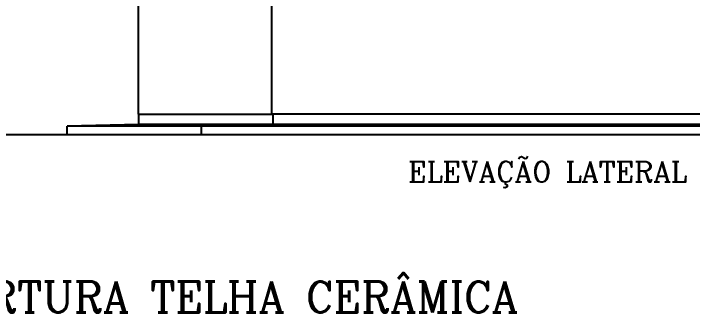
# Model space of a CAD drawing. Extents: x -29 to 75, y 16 to 65.
# Drawn here: x -18.31 to -11.68, y 50.95 to 53.87 of the extents above; entities that cross this region are included whole.
import ezdxf

# ---------------------------------------------------------------- set-up
doc = ezdxf.new("R2010")
doc.units = 0
doc.header["$MEASUREMENT"] = 0
for name, color, linetype in [('CONCRETO', 5, 'CONTINUOUS'), ('CORTETERRA', 244, 'CONTINUOUS'), ('PAREDE', 7, 'CONTINUOUS'), ('TEXTO', 244, 'CONTINUOUS'), ('VISTAP', 244, 'CONTINUOUS')]:
    doc.layers.add(name, color=color, linetype=linetype)
doc.styles.add('ROMANC', font='romanc.shx', dxfattribs={"height": 0.1})

msp = doc.modelspace()

# ---------------------------------------------------------------- linework, layer by layer
at = {"layer": 'CONCRETO', "color": 5}
msp.add_line((-8.7668, 52.8852), (-15.7868, 52.8852), dxfattribs=at)
at = {"layer": 'CONCRETO', "linetype": 'Continuous'}
msp.add_line((-8.0818, 52.7702), (-16.4718, 52.7702), dxfattribs=at)
at = {"layer": 'CORTETERRA', "color": 3}
msp.add_line((-6.0668, 52.6852), (-18.583, 52.6852), dxfattribs=at)
at = {"layer": 'PAREDE', "color": 244}
msp.add_line((-17.0856, 52.8852), (-17.0856, 55.45), dxfattribs=at)
at = {"layer": 'PAREDE', "color": 5}
for p, q in [((-15.7868, 52.8852), (-15.7868, 55.45)), ((-15.7718, 52.7852), (-15.7718, 52.8852)), ((-16.4718, 52.6852), (-16.4718, 52.7702))]:
    msp.add_line(p, q, dxfattribs=at)
at = {"layer": 'VISTAP', "color": 244, "linetype": 'Continuous'}
for p, q in [((-17.0856, 52.8852), (-15.7868, 52.8852)), ((-17.083, 52.7852), (-17.083, 52.8852)), ((-17.783, 52.6852), (-17.783, 52.7702))]:
    msp.add_line(p, q, dxfattribs=at)
at = {"layer": 'VISTAP', "linetype": 'Continuous'}
for p, q in [((-17.083, 52.7852), (-17.783, 52.7702)), ((-8.7818, 52.7852), (-17.083, 52.7852)), ((-15.7718, 52.7852), (-16.4718, 52.7702)), ((-16.4718, 52.7702), (-17.783, 52.7702))]:
    msp.add_line(p, q, dxfattribs=at)

# ---------------------------------------------------------------- texts
at = {"layer": 'TEXTO', "color": 5, "ltscale": 0.3, "style": 'ROMANC'}
for s, height, p in [('ELEVAÇÃO LATERAL', 0.2, (-14.4562, 52.2254)), ('CASA 66,66 m - COBERTURA TELHA CERÂMICA', 0.3, (-23.4132, 50.9539))]:
    msp.add_text(s, height=height, dxfattribs=at).set_placement(p)

doc.saveas('drawing.dxf')
